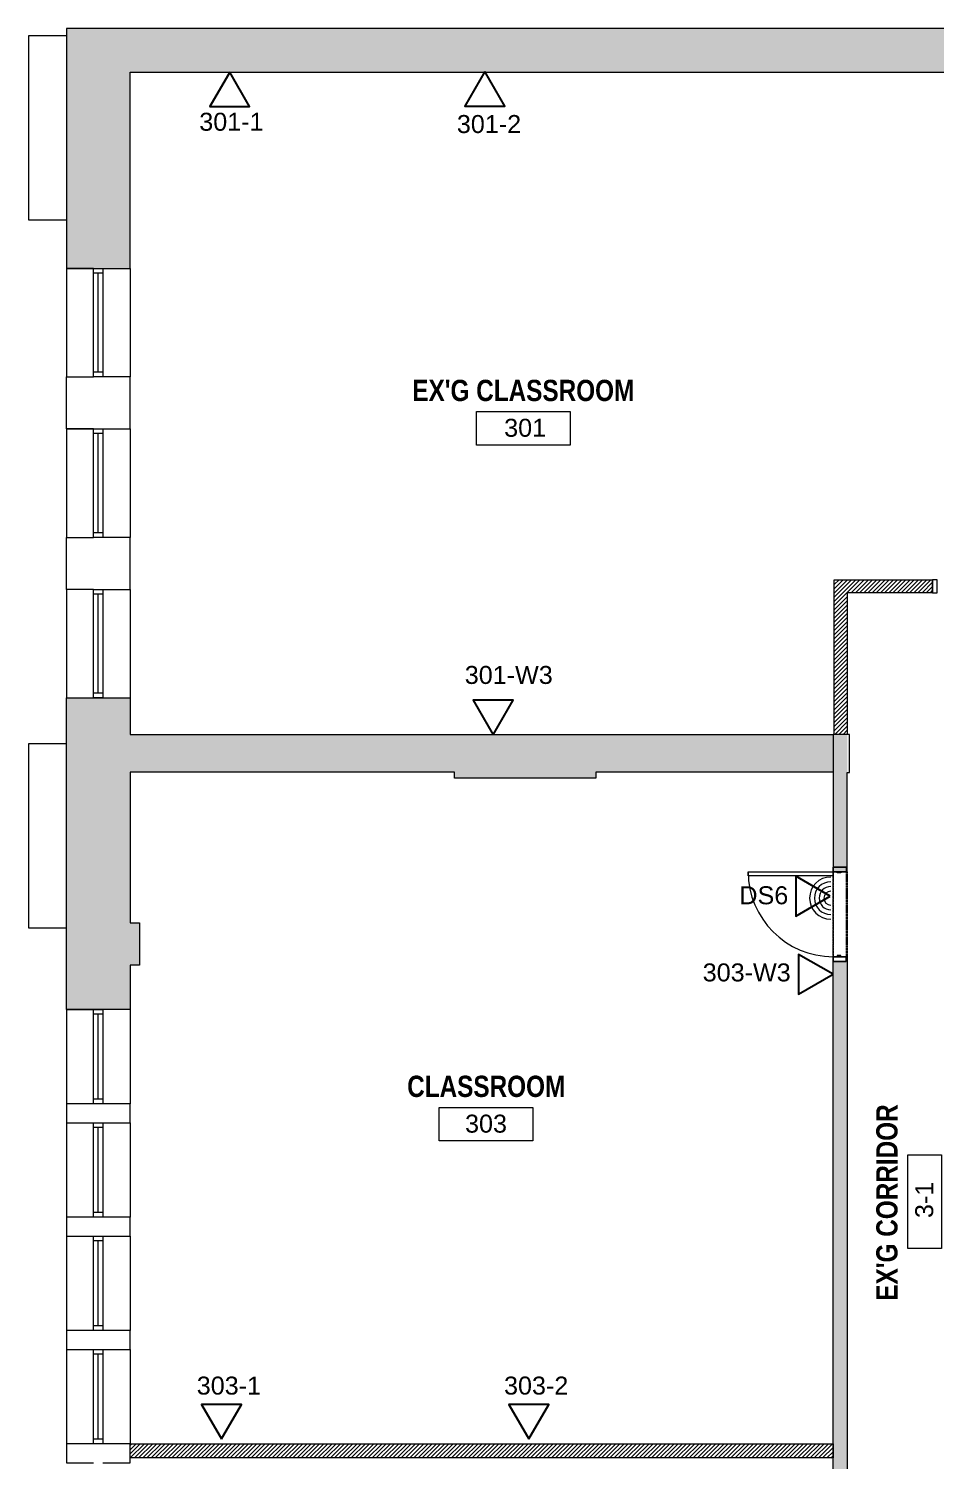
# Model space of a CAD drawing. Header units: inches. Extents: x 891 to 14187, y -1169 to 3232.
# Drawn here: x 11771 to 12155, y 2497 to 3103 of the extents above; entities that cross this region are included whole.
import ezdxf

# ---------------------------------------------------------------- set-up
doc = ezdxf.new("R2010")
doc.units = ezdxf.units.IN
doc.header["$MEASUREMENT"] = 0
doc.linetypes.add('IMPORT-IMPORT-HIDDEN2', pattern=[0.1875, 0.125, -0.0625])
for name, color, linetype, lineweight in [('_OPTEC_LAYER', 1, 'Continuous', 30), ('A-ANNO-RM TAG', 7, 'Continuous', 9), ('A-DOOR', 7, 'Continuous', 9), ('A-DOOR-HEAD', 7, 'IMPORT-IMPORT-HIDDEN2', 9), ('A-DOOR-JAMB', 7, 'Continuous', 9), ('A-Hatch', 7, 'Continuous', 9), ('A-HATCH-1HR', 7, 'Continuous', 9), ('A-RECTORY - NIC', 7, 'Continuous', 9), ('A-WALL-INT NEW', 7, 'Continuous', 9), ('EX-EXT-CORE', 7, 'Continuous', 9), ('EX-Windows', 7, 'Continuous', 9), ('MUC-LOW_WALL', 7, 'Continuous', 9), ('SPEAKER', 10, 'Continuous', 20)]:
    doc.layers.add(name, color=color, linetype=linetype, lineweight=lineweight)
doc.styles.add('Arial', font='arial.ttf', dxfattribs={"height": 7.623})
doc.styles.add('Arial Narrow_B_1', font='ARIALNB.TTF', dxfattribs={"height": 40.064026})
doc.styles.add('Arial_1', font='arial.ttf', dxfattribs={"height": 7.5})

msp = doc.modelspace()

# ---------------------------------------------------------------- hatches: boundary and pattern name
at = {"layer": 'A-Hatch'}
for points in [[(11787.12, 3001.81), (11814.12, 3001.81), (11814.12, 3084.87), (12644.84, 3084.87), (12644.84, 3052.58), (12666.46, 3052.58), (12666.46, 3103.37), (11787.12, 3103.37)], [(11787.12, 2687.81), (11814.12, 2687.81), (11814.12, 2706.59), (11818.12, 2706.59), (11818.12, 2724.59), (11814.12, 2724.59), (11814.12, 2788.36), (11951.56, 2788.36), (11951.56, 2785.86), (12011.56, 2785.86), (12011.56, 2788.36), (12112.08, 2788.36), (12112.08, 2804.36), (11814.12, 2804.36), (11814.12, 2819.81), (11787.12, 2819.81)], [(12112.58, 2746.18), (12118.08, 2746.18), (12118.08, 2804.36), (12112.08, 2804.36), (12112.08, 2746.18)], [(12118.08, 2400.57), (12118.08, 2708.18), (12112.08, 2708.18), (12112.08, 2400.57)]]:
    msp.add_hatch(color=9, dxfattribs=at).paths.add_polyline_path(points)

# ---------------------------------------------------------------- linework, layer by layer
at = {"layer": '_OPTEC_LAYER', "color": 1, "lineweight": 30}
for points in [[(11856.35, 3084.98), (11847.91, 3070.36), (11864.79, 3070.36)], [(11964.47, 3085.14), (11956.03, 3070.52), (11972.91, 3070.52)], [(11968.02, 2804.23), (11976.47, 2818.85), (11959.58, 2818.85)], [(12110.84, 2735.83), (12096.21, 2744.27), (12096.21, 2727.39)], [(12112.05, 2702.72), (12097.43, 2711.17), (12097.43, 2694.28)], [(11852.86, 2505.88), (11861.3, 2520.5), (11844.42, 2520.5)], [(11983.09, 2505.88), (11991.53, 2520.51), (11974.65, 2520.51)]]:
    msp.add_lwpolyline(points, close=True, dxfattribs=at)
at = {"layer": 'A-ANNO-RM TAG', "color": 8, "flags": 128}
for points in [[(11960.96, 2941.15), (12000.64, 2941.15), (12000.64, 2926.93), (11960.96, 2926.93)], [(11945.11, 2646.34), (11984.79, 2646.34), (11984.79, 2632.12), (11945.11, 2632.12)], [(12143.81, 2586.56), (12143.81, 2626.24), (12158.03, 2626.24), (12158.03, 2586.56)]]:
    msp.add_lwpolyline(points, close=True, dxfattribs=at)
at = {"layer": 'A-DOOR', "color": 8}
msp.add_lwpolyline([(12112.08, 2746.18), (12112.08, 2744.43), (12076.08, 2744.43), (12076.08, 2746.18)], close=True, dxfattribs=at)
msp.add_arc((12112.08, 2746.18), 36, 180, 270, dxfattribs=at)
at = {"layer": 'A-DOOR-HEAD', "color": 8}
for p, q in [((12112.08, 2746.18), (12112.08, 2710.18)), ((12112.08, 2746.18), (12118.08, 2746.18)), ((12112.08, 2710.18), (12112.08, 2746.18)), ((12117.58, 2746.18), (12117.58, 2710.18)), ((12118.08, 2746.18), (12118.08, 2710.18)), ((12118.08, 2710.18), (12112.08, 2710.18))]:
    msp.add_line(p, q, dxfattribs=at)
at = {"layer": 'A-DOOR-JAMB', "color": 8}
for points in [[(12154.23, 2864.36), (12156.23, 2864.36), (12156.23, 2869.86), (12154.23, 2869.86), (12154.23, 2864.36), (12154.23, 2869.86)], [(12117.58, 2748.18), (12117.58, 2746.18), (12112.08, 2746.18), (12112.08, 2748.18), (12117.58, 2748.18), (12112.08, 2748.18)], [(12117.58, 2708.18), (12117.58, 2710.18), (12112.08, 2710.18), (12112.08, 2708.18), (12117.58, 2708.18), (12112.08, 2708.18)]]:
    msp.add_lwpolyline(points, dxfattribs=at)
for points in [[(12115.33, 2746.18), (12115.33, 2745.68), (12113.83, 2745.68), (12113.83, 2746.18)], [(12115.33, 2710.18), (12115.33, 2710.68), (12113.83, 2710.68), (12113.83, 2710.18)]]:
    msp.add_lwpolyline(points, close=True, dxfattribs=at)
at = {"layer": 'A-HATCH-1HR', "color": 8}
for p, q in [((12112.58, 2869.57), (12112.87, 2869.86)), ((12112.58, 2867.81), (12114.63, 2869.86)), ((12112.58, 2866.04), (12116.4, 2869.86)), ((12112.58, 2864.27), (12118.17, 2869.86)), ((12112.58, 2862.5), (12119.94, 2869.86)), ((12112.58, 2860.73), (12121.71, 2869.86)), ((12112.58, 2858.97), (12123.47, 2869.86)), ((12119.74, 2864.36), (12125.24, 2869.86)), ((12121.51, 2864.36), (12127.01, 2869.86)), ((12123.28, 2864.36), (12128.78, 2869.86)), ((12125.04, 2864.36), (12130.54, 2869.86)), ((12126.81, 2864.36), (12132.31, 2869.86)), ((12128.58, 2864.36), (12134.08, 2869.86)), ((12130.35, 2864.36), (12135.85, 2869.86)), ((12132.12, 2864.36), (12137.62, 2869.86)), ((12133.88, 2864.36), (12139.38, 2869.86)), ((12135.65, 2864.36), (12141.15, 2869.86)), ((12137.42, 2864.36), (12142.92, 2869.86)), ((12139.19, 2864.36), (12144.69, 2869.86)), ((12140.95, 2864.36), (12146.45, 2869.86)), ((12142.72, 2864.36), (12148.22, 2869.86)), ((12144.49, 2864.36), (12149.99, 2869.86)), ((12146.26, 2864.36), (12151.76, 2869.86)), ((12148.03, 2864.36), (12153.53, 2869.86)), ((12149.79, 2864.36), (12154.23, 2868.8)), ((12151.56, 2864.36), (12154.23, 2867.03)), ((12153.33, 2864.36), (12154.23, 2865.27)), ((12112.58, 2857.2), (12118.08, 2862.7)), ((12112.58, 2855.43), (12118.08, 2860.93)), ((12112.58, 2853.66), (12118.08, 2859.16)), ((12112.58, 2851.9), (12118.08, 2857.4)), ((12112.58, 2850.13), (12118.08, 2855.63)), ((12112.58, 2848.36), (12118.08, 2853.86)), ((12112.58, 2846.59), (12118.08, 2852.09)), ((12112.58, 2844.82), (12118.08, 2850.32)), ((12112.58, 2843.06), (12118.08, 2848.56)), ((12112.58, 2841.29), (12118.08, 2846.79)), ((12112.58, 2839.52), (12118.08, 2845.02)), ((12112.58, 2837.75), (12118.08, 2843.25)), ((12112.58, 2835.99), (12118.08, 2841.49)), ((12112.58, 2834.22), (12118.08, 2839.72)), ((12112.58, 2832.45), (12118.08, 2837.95)), ((12112.58, 2830.68), (12118.08, 2836.18)), ((12112.58, 2828.91), (12118.08, 2834.41)), ((12112.58, 2827.15), (12118.08, 2832.65)), ((12112.58, 2825.38), (12118.08, 2830.88)), ((12112.58, 2823.61), (12118.08, 2829.11)), ((12112.58, 2821.84), (12118.08, 2827.34)), ((12112.58, 2820.08), (12118.08, 2825.58)), ((12112.58, 2818.31), (12118.08, 2823.81)), ((12112.58, 2816.54), (12118.08, 2822.04)), ((12112.58, 2814.77), (12118.08, 2820.27)), ((12112.58, 2813), (12118.08, 2818.5)), ((12112.58, 2811.24), (12118.08, 2816.74)), ((12112.58, 2809.47), (12118.08, 2814.97)), ((12112.58, 2807.7), (12118.08, 2813.2)), ((12112.58, 2805.93), (12118.08, 2811.43)), ((12112.77, 2804.36), (12118.08, 2809.67)), ((12114.54, 2804.36), (12118.08, 2807.9)), ((12116.31, 2804.36), (12118.08, 2806.13)), ((11814.12, 2503.05), (11814.87, 2503.81)), ((11814.12, 2501.29), (11816.64, 2503.81)), ((11814.12, 2499.52), (11818.41, 2503.81)), ((11814.18, 2497.81), (11820.18, 2503.81)), ((11815.95, 2497.81), (11821.95, 2503.81)), ((11817.71, 2497.81), (11823.71, 2503.81)), ((11819.48, 2497.81), (11825.48, 2503.81)), ((11821.25, 2497.81), (11827.25, 2503.81)), ((11823.02, 2497.81), (11829.02, 2503.81)), ((11824.78, 2497.81), (11830.78, 2503.81)), ((11826.55, 2497.81), (11832.55, 2503.81)), ((11828.32, 2497.81), (11834.32, 2503.81)), ((11830.09, 2497.81), (11836.09, 2503.81)), ((11831.86, 2497.81), (11837.86, 2503.81)), ((11833.62, 2497.81), (11839.62, 2503.81)), ((11835.39, 2497.81), (11841.39, 2503.81)), ((11837.16, 2497.81), (11843.16, 2503.81)), ((11838.93, 2497.81), (11844.93, 2503.81)), ((11840.69, 2497.81), (11846.69, 2503.81)), ((11842.46, 2497.81), (11848.46, 2503.81)), ((11844.23, 2497.81), (11850.23, 2503.81)), ((11846, 2497.81), (11852, 2503.81)), ((11847.77, 2497.81), (11853.77, 2503.81)), ((11849.53, 2497.81), (11855.53, 2503.81)), ((11851.3, 2497.81), (11857.3, 2503.81)), ((11853.07, 2497.81), (11859.07, 2503.81)), ((11854.84, 2497.81), (11860.84, 2503.81)), ((11856.6, 2497.81), (11862.6, 2503.81)), ((11858.37, 2497.81), (11864.37, 2503.81)), ((11860.14, 2497.81), (11866.14, 2503.81)), ((11861.91, 2497.81), (11867.91, 2503.81)), ((11863.68, 2497.81), (11869.68, 2503.81)), ((11865.44, 2497.81), (11871.44, 2503.81)), ((11867.21, 2497.81), (11873.21, 2503.81)), ((11868.98, 2497.81), (11874.98, 2503.81)), ((11870.75, 2497.81), (11876.75, 2503.81)), ((11872.51, 2497.81), (11878.51, 2503.81)), ((11874.28, 2497.81), (11880.28, 2503.81)), ((11876.05, 2497.81), (11882.05, 2503.81)), ((11877.82, 2497.81), (11883.82, 2503.81)), ((11879.59, 2497.81), (11885.59, 2503.81)), ((11881.35, 2497.81), (11887.35, 2503.81)), ((11883.12, 2497.81), (11889.12, 2503.81)), ((11884.89, 2497.81), (11890.89, 2503.81)), ((11886.66, 2497.81), (11892.66, 2503.81)), ((11888.42, 2497.81), (11894.42, 2503.81)), ((11890.19, 2497.81), (11896.19, 2503.81)), ((11891.96, 2497.81), (11897.96, 2503.81)), ((11893.73, 2497.81), (11899.73, 2503.81)), ((11895.5, 2497.81), (11901.5, 2503.81)), ((11897.26, 2497.81), (11903.26, 2503.81)), ((11899.03, 2497.81), (11905.03, 2503.81)), ((11900.8, 2497.81), (11906.8, 2503.81)), ((11902.57, 2497.81), (11908.57, 2503.81)), ((11904.33, 2497.81), (11910.33, 2503.81)), ((11906.1, 2497.81), (11912.1, 2503.81)), ((11907.87, 2497.81), (11913.87, 2503.81)), ((11909.64, 2497.81), (11915.64, 2503.81)), ((11911.41, 2497.81), (11917.41, 2503.81)), ((11913.17, 2497.81), (11919.17, 2503.81)), ((11914.94, 2497.81), (11920.94, 2503.81)), ((11916.71, 2497.81), (11922.71, 2503.81)), ((11918.48, 2497.81), (11924.48, 2503.81)), ((11920.24, 2497.81), (11926.24, 2503.81)), ((11922.01, 2497.81), (11928.01, 2503.81)), ((11923.78, 2497.81), (11929.78, 2503.81)), ((11925.55, 2497.81), (11931.55, 2503.81)), ((11927.32, 2497.81), (11933.32, 2503.81)), ((11929.08, 2497.81), (11935.08, 2503.81)), ((11930.85, 2497.81), (11936.85, 2503.81)), ((11932.62, 2497.81), (11938.62, 2503.81)), ((11934.39, 2497.81), (11940.39, 2503.81)), ((11936.15, 2497.81), (11942.15, 2503.81)), ((11937.92, 2497.81), (11943.92, 2503.81)), ((11939.69, 2497.81), (11945.69, 2503.81)), ((11941.46, 2497.81), (11947.46, 2503.81)), ((11943.23, 2497.81), (11949.23, 2503.81)), ((11944.99, 2497.81), (11950.99, 2503.81)), ((11946.76, 2497.81), (11952.76, 2503.81)), ((11948.53, 2497.81), (11954.53, 2503.81)), ((11950.3, 2497.81), (11956.3, 2503.81)), ((11952.06, 2497.81), (11958.06, 2503.81)), ((11953.83, 2497.81), (11959.83, 2503.81)), ((11955.6, 2497.81), (11961.6, 2503.81)), ((11957.37, 2497.81), (11963.37, 2503.81)), ((11959.14, 2497.81), (11965.14, 2503.81)), ((11960.9, 2497.81), (11966.9, 2503.81)), ((11962.67, 2497.81), (11968.67, 2503.81)), ((11964.44, 2497.81), (11970.44, 2503.81)), ((11966.21, 2497.81), (11972.21, 2503.81)), ((11967.97, 2497.81), (11973.97, 2503.81)), ((11969.74, 2497.81), (11975.74, 2503.81)), ((11971.51, 2497.81), (11977.51, 2503.81)), ((11973.28, 2497.81), (11979.28, 2503.81)), ((11975.05, 2497.81), (11981.05, 2503.81)), ((11976.81, 2497.81), (11982.81, 2503.81)), ((11978.58, 2497.81), (11984.58, 2503.81)), ((11980.35, 2497.81), (11986.35, 2503.81)), ((11982.12, 2497.81), (11988.12, 2503.81)), ((11983.88, 2497.81), (11989.88, 2503.81)), ((11985.65, 2497.81), (11991.65, 2503.81)), ((11987.42, 2497.81), (11993.42, 2503.81)), ((11989.19, 2497.81), (11995.19, 2503.81)), ((11990.95, 2497.81), (11996.95, 2503.81)), ((11992.72, 2497.81), (11998.72, 2503.81)), ((11994.49, 2497.81), (12000.49, 2503.81)), ((11996.26, 2497.81), (12002.26, 2503.81)), ((11998.03, 2497.81), (12004.03, 2503.81)), ((11999.79, 2497.81), (12005.79, 2503.81)), ((12001.56, 2497.81), (12007.56, 2503.81)), ((12003.33, 2497.81), (12009.33, 2503.81)), ((12005.1, 2497.81), (12011.1, 2503.81)), ((12006.86, 2497.81), (12012.86, 2503.81)), ((12008.63, 2497.81), (12014.63, 2503.81)), ((12010.4, 2497.81), (12016.4, 2503.81)), ((12012.17, 2497.81), (12018.17, 2503.81)), ((12013.94, 2497.81), (12019.94, 2503.81)), ((12015.7, 2497.81), (12021.7, 2503.81)), ((12017.47, 2497.81), (12023.47, 2503.81)), ((12019.24, 2497.81), (12025.24, 2503.81)), ((12021.01, 2497.81), (12027.01, 2503.81)), ((12022.77, 2497.81), (12028.77, 2503.81)), ((12024.54, 2497.81), (12030.54, 2503.81)), ((12026.31, 2497.81), (12032.31, 2503.81)), ((12028.08, 2497.81), (12034.08, 2503.81)), ((12029.85, 2497.81), (12035.85, 2503.81)), ((12031.61, 2497.81), (12037.61, 2503.81)), ((12033.38, 2497.81), (12039.38, 2503.81)), ((12035.15, 2497.81), (12041.15, 2503.81)), ((12036.92, 2497.81), (12042.92, 2503.81)), ((12038.68, 2497.81), (12044.68, 2503.81)), ((12040.45, 2497.81), (12046.45, 2503.81)), ((12042.22, 2497.81), (12048.22, 2503.81)), ((12043.99, 2497.81), (12049.99, 2503.81)), ((12045.76, 2497.81), (12051.76, 2503.81)), ((12047.52, 2497.81), (12053.52, 2503.81)), ((12049.29, 2497.81), (12055.29, 2503.81)), ((12051.06, 2497.81), (12057.06, 2503.81)), ((12052.83, 2497.81), (12058.83, 2503.81)), ((12054.59, 2497.81), (12060.59, 2503.81)), ((12056.36, 2497.81), (12062.36, 2503.81)), ((12058.13, 2497.81), (12064.13, 2503.81)), ((12059.9, 2497.81), (12065.9, 2503.81)), ((12061.67, 2497.81), (12067.67, 2503.81)), ((12063.43, 2497.81), (12069.43, 2503.81)), ((12065.2, 2497.81), (12071.2, 2503.81)), ((12066.97, 2497.81), (12072.97, 2503.81)), ((12068.74, 2497.81), (12074.74, 2503.81)), ((12070.5, 2497.81), (12076.5, 2503.81)), ((12072.27, 2497.81), (12078.27, 2503.81)), ((12074.04, 2497.81), (12080.04, 2503.81)), ((12075.81, 2497.81), (12081.81, 2503.81)), ((12077.58, 2497.81), (12083.58, 2503.81)), ((12079.34, 2497.81), (12085.34, 2503.81)), ((12081.11, 2497.81), (12087.11, 2503.81)), ((12082.88, 2497.81), (12088.88, 2503.81)), ((12084.65, 2497.81), (12090.65, 2503.81)), ((12086.41, 2497.81), (12092.41, 2503.81)), ((12088.18, 2497.81), (12094.18, 2503.81)), ((12089.95, 2497.81), (12095.95, 2503.81)), ((12091.72, 2497.81), (12097.72, 2503.81)), ((12093.49, 2497.81), (12099.49, 2503.81)), ((12095.25, 2497.81), (12101.25, 2503.81)), ((12097.02, 2497.81), (12103.02, 2503.81)), ((12098.79, 2497.81), (12104.79, 2503.81)), ((12100.56, 2497.81), (12106.56, 2503.81)), ((12102.32, 2497.81), (12108.32, 2503.81)), ((12104.09, 2497.81), (12110.09, 2503.81)), ((12105.86, 2497.81), (12111.86, 2503.81)), ((12107.63, 2497.81), (12112.08, 2502.26)), ((12109.4, 2497.81), (12112.08, 2500.49)), ((12111.16, 2497.81), (12112.08, 2498.72))]:
    msp.add_line(p, q, dxfattribs=at)
at = {"layer": 'A-WALL-INT NEW', "color": 8}
for p, q in [((12112.58, 2804.47), (12112.58, 2869.86)), ((12112.58, 2869.86), (12154.23, 2869.86)), ((12154.23, 2864.36), (12118.08, 2864.36)), ((12118.08, 2864.36), (12118.08, 2804.36)), ((11814.12, 2503.81), (12112.08, 2503.81)), ((11814.12, 2497.81), (11814.12, 2503.81)), ((12112.08, 2503.81), (12112.08, 2497.81)), ((12112.08, 2497.81), (11814.12, 2497.81))]:
    msp.add_line(p, q, dxfattribs=at)
at = {"layer": 'EX-EXT-CORE', "color": 8, "flags": 128}
for points in [[(12326.23, 3084.87), (12644.84, 3084.87), (12644.84, 3052.58), (12666.46, 3052.58), (12666.46, 3103.37), (11787.12, 3103.37), (11787.12, 3001.81)], [(11798.62, 3001.81), (11787.12, 3001.81), (11814.12, 3001.81), (11814.12, 3084.87), (12192.23, 3084.87), (12194.23, 3084.87)], [(11787.12, 2933.81), (11798.62, 2933.81), (11787.12, 2933.81), (11787.12, 2955.81), (11798.62, 2955.81)], [(11802.62, 2933.81), (11814.12, 2933.81), (11814.12, 2955.81), (11802.62, 2955.81)], [(11798.62, 2865.81), (11787.12, 2865.81), (11787.12, 2887.81), (11798.62, 2887.81)], [(11802.62, 2865.81), (11814.12, 2865.81), (11814.12, 2887.81), (11802.62, 2887.81)], [(11787.12, 2687.81), (11787.12, 2819.81), (11798.62, 2819.81)], [(11787.12, 2819.81), (11814.12, 2819.81), (11814.12, 2804.36), (12112.08, 2804.36), (12112.08, 2746.18), (12118.08, 2746.18), (12118.08, 2788.18), (12119.08, 2788.18), (12119.08, 2804.36), (12112.08, 2804.36)], [(12112.08, 2788.36), (12011.56, 2788.36), (12011.56, 2785.86), (11951.56, 2785.86), (11951.56, 2788.36), (11814.12, 2788.36), (11814.12, 2724.59), (11818.12, 2724.59), (11818.12, 2706.59), (11814.12, 2706.59), (11814.12, 2687.81), (11787.12, 2687.81), (11798.62, 2687.81)], [(11798.62, 2647.81), (11787.12, 2647.81), (11787.12, 2639.81), (11798.62, 2639.81)], [(11802.62, 2639.81), (11814.12, 2639.81), (11814.12, 2647.81), (11802.62, 2647.81)], [(11798.62, 2599.81), (11787.12, 2599.81), (11787.12, 2591.81), (11798.62, 2591.81)], [(11802.62, 2591.81), (11814.12, 2591.81), (11814.12, 2599.81), (11802.62, 2599.81)], [(11798.62, 2551.81), (11787.12, 2551.81), (11787.12, 2543.81), (11798.62, 2543.81)], [(11802.62, 2543.81), (11814.12, 2543.81), (11814.12, 2551.81), (11802.62, 2551.81)], [(11798.62, 2503.81), (11787.12, 2503.81), (11787.12, 2495.81), (11798.62, 2495.81)], [(11802.62, 2495.81), (11814.12, 2495.81), (11814.12, 2503.81), (11802.62, 2503.81)]]:
    msp.add_lwpolyline(points, dxfattribs=at)
msp.add_lwpolyline([(12118.08, 2710.18), (12118.08, 2399.57), (12112.08, 2399.57), (12112.08, 2710.18)], close=True, dxfattribs=at)
at = {"layer": 'EX-Windows', "color": 8}
for p, q in [((11787.12, 3100.37), (11771.12, 3100.37)), ((11771.12, 3100.37), (11771.12, 3022.37)), ((11771.12, 3022.37), (11787.12, 3022.37)), ((11787.12, 3001.81), (11787.12, 2955.81)), ((11798.62, 2955.81), (11798.62, 3001.81)), ((11798.62, 3001.81), (11802.62, 3001.81)), ((11802.62, 2999.81), (11798.62, 2999.81)), ((11800.62, 2957.81), (11800.62, 2999.81)), ((11802.62, 3001.81), (11802.62, 2955.81)), ((11814.12, 3001.81), (11814.12, 2955.81)), ((11802.62, 2957.81), (11798.62, 2957.81)), ((11802.62, 2955.81), (11798.62, 2955.81)), ((11787.12, 2933.81), (11787.12, 2887.81)), ((11798.62, 2887.81), (11798.62, 2933.81)), ((11798.62, 2933.81), (11802.62, 2933.81)), ((11802.62, 2931.81), (11798.62, 2931.81)), ((11800.62, 2889.81), (11800.62, 2931.81)), ((11802.62, 2933.81), (11802.62, 2887.81)), ((11814.12, 2933.81), (11814.12, 2887.81)), ((11802.62, 2889.81), (11798.62, 2889.81)), ((11802.62, 2887.81), (11798.62, 2887.81)), ((11787.12, 2865.81), (11787.12, 2819.81)), ((11798.62, 2819.81), (11798.62, 2865.81)), ((11798.62, 2865.81), (11802.62, 2865.81)), ((11802.62, 2863.81), (11798.62, 2863.81)), ((11800.62, 2821.81), (11800.62, 2863.81)), ((11802.62, 2865.81), (11802.62, 2819.81)), ((11814.12, 2865.81), (11814.12, 2819.81)), ((11802.62, 2821.81), (11798.62, 2821.81)), ((11802.62, 2819.81), (11798.62, 2819.81)), ((11787.12, 2800.37), (11771.12, 2800.37)), ((11771.12, 2800.37), (11771.12, 2722.37)), ((11771.12, 2722.37), (11787.12, 2722.37)), ((11787.12, 2687.81), (11787.12, 2647.81)), ((11798.62, 2647.81), (11798.62, 2687.81)), ((11798.62, 2687.81), (11802.62, 2687.81)), ((11802.62, 2687.81), (11802.62, 2647.81)), ((11814.12, 2687.81), (11814.12, 2647.81)), ((11802.62, 2685.81), (11798.62, 2685.81)), ((11800.62, 2649.81), (11800.62, 2685.81)), ((11802.62, 2649.81), (11798.62, 2649.81)), ((11802.62, 2647.81), (11798.62, 2647.81)), ((11787.12, 2639.81), (11787.12, 2599.81)), ((11798.62, 2599.81), (11798.62, 2639.81)), ((11798.62, 2639.81), (11802.62, 2639.81)), ((11802.62, 2639.81), (11802.62, 2599.81)), ((11814.12, 2639.81), (11814.12, 2599.81)), ((11802.62, 2637.81), (11798.62, 2637.81)), ((11800.62, 2601.81), (11800.62, 2637.81)), ((11802.62, 2601.81), (11798.62, 2601.81)), ((11802.62, 2599.81), (11798.62, 2599.81)), ((11787.12, 2591.81), (11787.12, 2551.81)), ((11798.62, 2551.81), (11798.62, 2591.81)), ((11798.62, 2591.81), (11802.62, 2591.81)), ((11802.62, 2591.81), (11802.62, 2551.81)), ((11814.12, 2591.81), (11814.12, 2551.81)), ((11802.62, 2589.81), (11798.62, 2589.81)), ((11800.62, 2553.81), (11800.62, 2589.81)), ((11802.62, 2553.81), (11798.62, 2553.81)), ((11802.62, 2551.81), (11798.62, 2551.81)), ((11787.12, 2543.81), (11787.12, 2503.81)), ((11798.62, 2503.81), (11798.62, 2543.81)), ((11798.62, 2543.81), (11802.62, 2543.81)), ((11802.62, 2541.81), (11798.62, 2541.81)), ((11800.62, 2505.81), (11800.62, 2541.81)), ((11802.62, 2543.81), (11802.62, 2503.81)), ((11814.12, 2543.81), (11814.12, 2503.81)), ((11802.62, 2505.81), (11798.62, 2505.81)), ((11802.62, 2503.81), (11798.62, 2503.81))]:
    msp.add_line(p, q, dxfattribs=at)
at = {"layer": 'MUC-LOW_WALL', "color": 8}
for p, q in [((11787.12, 3100.37), (11771.12, 3100.37)), ((11771.12, 3100.37), (11771.12, 3022.37)), ((11771.12, 3022.37), (11787.12, 3022.37)), ((11787.12, 3001.81), (11787.12, 2955.81)), ((11814.12, 3001.81), (11814.12, 2955.81)), ((11787.12, 2933.81), (11787.12, 2887.81)), ((11814.12, 2933.81), (11814.12, 2887.81)), ((11787.12, 2865.81), (11787.12, 2819.81)), ((11814.12, 2865.81), (11814.12, 2819.81)), ((11787.12, 2800.37), (11771.12, 2800.37)), ((11771.12, 2800.37), (11771.12, 2722.37)), ((11771.12, 2722.37), (11787.12, 2722.37)), ((11787.12, 2687.81), (11787.12, 2647.81)), ((11814.12, 2687.81), (11814.12, 2647.81)), ((11787.12, 2639.81), (11787.12, 2599.81)), ((11814.12, 2639.81), (11814.12, 2599.81)), ((11787.12, 2591.81), (11787.12, 2551.81)), ((11814.12, 2591.81), (11814.12, 2551.81)), ((11787.12, 2543.81), (11787.12, 2503.81)), ((11814.12, 2543.81), (11814.12, 2503.81))]:
    msp.add_line(p, q, dxfattribs=at)
at = {"layer": 'SPEAKER', "color": 3}
for radius in [8.94, 6.94, 4.94, 2.93]:
    msp.add_arc((12111.08, 2735.01), radius, 90, 270, dxfattribs=at)

# ---------------------------------------------------------------- texts
at = {"layer": '_OPTEC_LAYER', "color": 1, "char_height": 7.623, "attachment_point": 1, "style": 'Arial'}
for s, insert in [('301-1', (11843.45, 3067.73)), ('301-2', (11952.62, 3066.76)), ('301-W3', (11955.97, 2833.37)), ('DS6', (12072.36, 2740.02)), ('303-W3', (12056.82, 2707.34)), ('303-1', (11842.38, 2532.3)), ('303-2', (11972.61, 2532.31))]:
    msp.add_mtext_dynamic_manual_height_columns(s, width=5.9059, gutter_width=1, heights=[0.748], dxfattribs=dict(at, insert=insert))
at = {"layer": 'A-RECTORY - NIC'}
for s, height, style, p in [("EX'G CLASSROOM", 9, 'Arial Narrow_B_1', (11933.73, 2945.59)), ('301', 7.623, 'Arial_1', (11972.67, 2930.46)), ('CLASSROOM', 9, 'Arial Narrow_B_1', (11931.56, 2650.77)), ('303', 7.623, 'Arial_1', (11956.09, 2635.65))]:
    msp.add_text(s, height=height, dxfattribs=dict(at, style=style)).set_placement(p)
for s, height, style, p in [("EX'G CORRIDOR", 9, 'Arial Narrow_B_1', (12139.38, 2564.45)), ('3-1', 7.623, 'Arial_1', (12154.5, 2599.46))]:
    msp.add_text(s, height=height, rotation=90, dxfattribs=dict(at, style=style)).set_placement(p)

doc.saveas('drawing.dxf')
